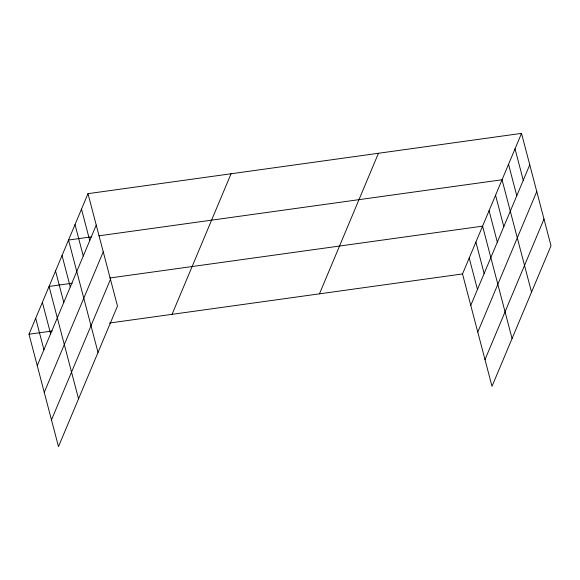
<?xml version="1.0" encoding="UTF-8"?>
<svg xmlns="http://www.w3.org/2000/svg" width="580" height="580" viewBox="0 0 580 580"><rect width="100%" height="100%" fill="white"/><g stroke="black" fill="none" stroke-linecap="round" stroke-linejoin="round"><path stroke-width="0.87" d="M87.993 193.662L117.479 306.059L58.486 446.622L29 334.232L87.993 193.662L521.514 133.378L551 245.768L492.007 386.338L462.521 273.941L521.514 133.378M37.243 365.661L96.237 225.098M44.254 392.385L103.247 251.814M51.475 419.905L110.468 279.342M172.064 314.331L231.057 173.768M319.457 293.835L378.45 153.272M470.772 305.377L529.758 164.807M477.775 332.094L536.768 191.523M484.996 359.622L543.989 219.051M91.77 236.814L68.527 240.048L98.013 352.444M98.926 235.821L502.048 179.764L531.534 292.161M72.304 283.207L49.061 286.44L78.546 398.83M109.859 277.98L482.582 226.149L512.067 338.546M29 334.232L52.251 330.999M109.475 323.038L462.521 273.941M515.025 148.835L523.269 180.271M508.537 164.299L516.78 195.736M495.559 195.221L503.802 226.657M489.071 210.685L497.314 242.121M475.89 242.077L484.14 273.513M469.205 258.013L477.456 289.442M81.504 209.126L89.748 240.562M75.016 224.59L83.259 256.019M62.038 255.512L70.281 286.948M55.55 270.976L63.793 302.412M42.369 302.368L50.619 333.805M35.684 318.297L43.935 349.733"/></g></svg>
